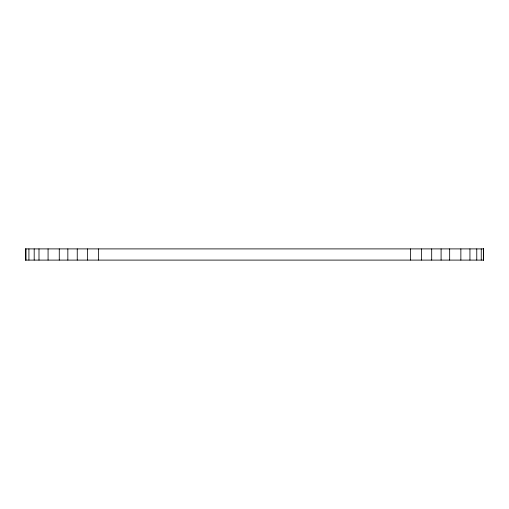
<?xml version="1.0" encoding="UTF-8"?>
<svg xmlns="http://www.w3.org/2000/svg" width="509" height="509" viewBox="0 0 509 509"><rect width="100%" height="100%" fill="white"/><g stroke="black" fill="none" stroke-linecap="round" stroke-linejoin="round"><path stroke-width="0.76" d="M483.486 248.901L483.486 260.099M483.365 248.901L483.365 260.099M481.247 248.901L481.247 260.099M476.768 248.901L476.768 260.099M469.941 248.901L469.941 260.099M460.861 248.901L460.861 260.099M449.663 248.901L449.663 260.099M441.093 248.901L441.093 260.099M431.689 248.901L431.689 260.099M421.49 248.901L421.49 260.099M410.515 248.901L410.515 260.099M98.422 248.901L98.422 260.099M87.446 248.901L87.446 260.099M77.247 248.901L77.247 260.099M67.843 248.901L67.843 260.099M59.273 248.901L59.273 260.099M48.075 248.901L48.075 260.099M38.996 248.901L38.996 260.099M34.192 248.901L34.192 260.099M28.918 248.901L28.918 260.099M26.016 248.901L26.016 260.099M25.577 248.901L25.577 260.099M483.55 248.901L25.45 248.901L25.45 260.099L483.55 260.099L483.55 248.901"/></g></svg>
